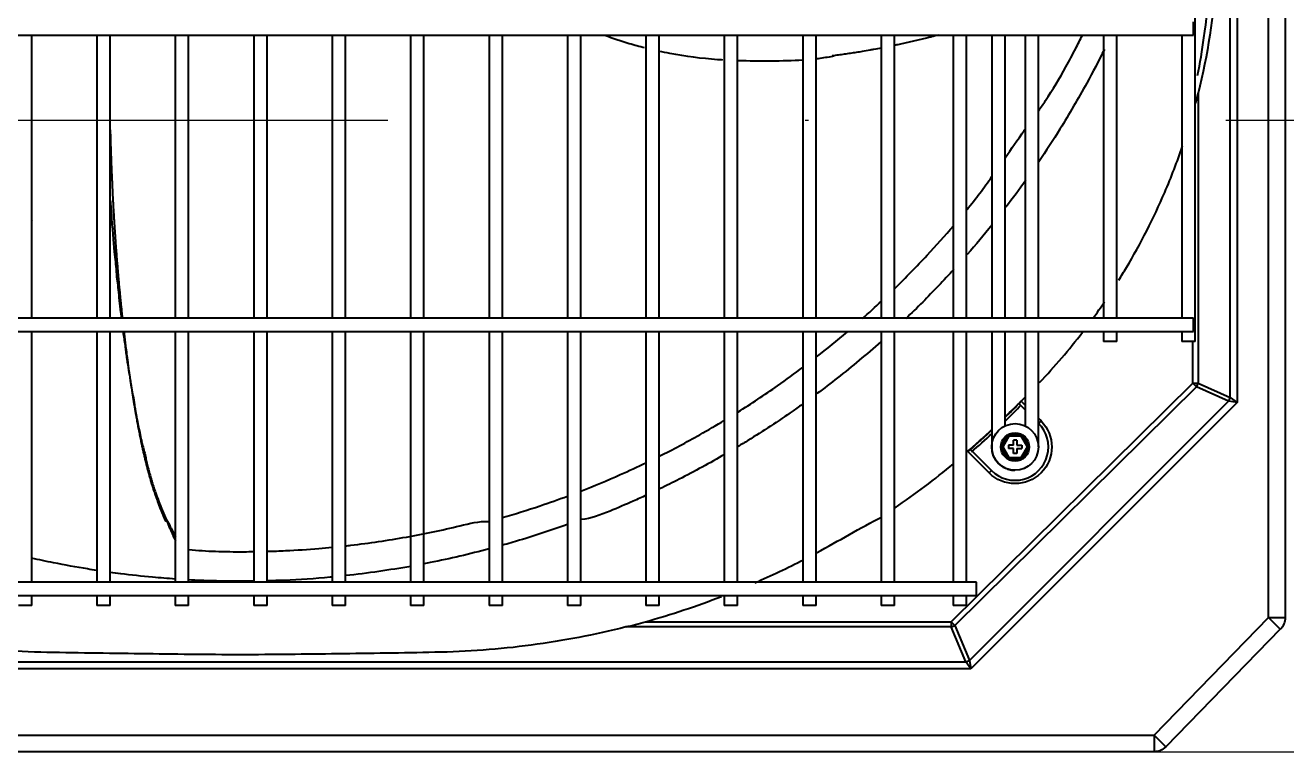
# Model space of a CAD drawing. Extents: x 58467 to 79089, y -33726 to -17391.
# Drawn here: x 72361.45 to 72399.25, y -19757.97 to -19736.21 of the extents above; entities that cross this region are included whole.
import ezdxf
from ezdxf.enums import TextEntityAlignment as Align

# ---------------------------------------------------------------- set-up
doc = ezdxf.new("R2010")
doc.units = 0
doc.header["$LTSCALE"] = 100
doc.linetypes.add('DASHDOT2', pattern=[0.5, 0.25, -0.125, 0, -0.125])
doc.layers.add('+ENTE-HVAC-VRF-KLİMA BAKIR BORU', color=52, linetype='COPPER_LINE', lineweight=30)
doc.layers.add('+ENTE-ST-DOSEME USTU KONDDRENAJ', color=110, linetype='DOSEMEUSTUKONDENSDRENAJ_LINE', lineweight=40)
doc.layers.add('BA_axis', color=5, linetype='DASHDOT2')
doc.styles.add('text1', font='arial.ttf', dxfattribs={"height": 20})
doc.linetypes.add('COPPER_LINE', pattern='A,35,-10,["COPPER",Standard,S=15,R=0,X=-0.075,Y=-7.5],-95', length=140)
doc.linetypes.add('DOSEMEUSTUKONDENSDRENAJ_LINE', pattern='A,300,-40,["CD",Standard,S=15,R=0,X=-35,Y=-7.5],0', length=340)

# ---------------------------------------------------------------- blocks, each defined once
blk = doc.blocks.new('*U176')
blk.add_line((0, 0), (0, -696))
at = {"linetype": 'Continuous', "style": 'text1'}
blk.add_attdef('1', text='', height=40, dxfattribs=at).set_placement((0, 38), align=Align.MIDDLE)
blk = doc.blocks.new('AXIS')
at = {"layer": 'BA_axis', "xscale": -1, "rotation": 270}
blk.add_blockref('*U176', (4176.09, -32187.267), dxfattribs=at)
blk = doc.blocks.new('4. KAT SOL')
at = {"layer": '+ENTE-HVAC-VRF-KLİMA BAKIR BORU', "color": 2, "linetype": 'Continuous'}
blk.add_line((54183.081, -32459.052, -3.539), (54205.726, -32459.052, -3.539), dxfattribs=at)
at = {"color": 3}
for p, q in [((54186.512, -32455.031, -3.539), (54186.512, -32387.026, -3.539)), ((54187.012, -32387.026, -3.539), (54187.012, -32455.031, -3.539)), ((54185.571, -32399.54, -3.539), (54185.571, -32448.596, -3.539)), ((54185.359, -32448.443, -3.539), (54185.359, -32399.692, -3.539)), ((54184.316, -32446.764, -3.539), (54184.316, -32401.371, -3.539)), ((54184.259, -32437.386, -3.539), (54184.259, -32437.186, -3.539)), ((54184.259, -32437.586, -3.539), (54184.259, -32437.386, -3.539)), ((54065.897, -32437.586, -3.539), (54184.259, -32437.586, -3.539)), ((54149.458, -32446.064, -3.539), (54149.458, -32437.585, -3.539)), ((54151.408, -32437.585, -3.539), (54151.408, -32446.064, -3.539)), ((54151.808, -32446.064, -3.539), (54151.808, -32437.585, -3.539)), ((54153.757, -32437.585, -3.539), (54153.757, -32446.064, -3.539)), ((54154.157, -32446.064, -3.539), (54154.157, -32437.585, -3.539)), ((54156.107, -32437.585, -3.539), (54156.107, -32446.064, -3.539)), ((54156.507, -32446.064, -3.539), (54156.507, -32437.585, -3.539)), ((54158.457, -32437.585, -3.539), (54158.457, -32446.064, -3.539)), ((54158.856, -32446.064, -3.539), (54158.856, -32437.585, -3.539)), ((54160.806, -32437.585, -3.539), (54160.806, -32446.064, -3.539)), ((54161.206, -32446.064, -3.539), (54161.206, -32437.585, -3.539)), ((54163.156, -32437.585, -3.539), (54163.156, -32446.064, -3.539)), ((54163.556, -32446.064, -3.539), (54163.556, -32437.585, -3.539)), ((54165.505, -32437.585, -3.539), (54165.505, -32446.064, -3.539)), ((54165.905, -32446.064, -3.539), (54165.905, -32437.585, -3.539)), ((54167.855, -32437.585, -3.539), (54167.855, -32446.064, -3.539)), ((54168.255, -32446.064, -3.539), (54168.255, -32437.585, -3.539)), ((54170.205, -32437.585, -3.539), (54170.205, -32446.064, -3.539)), ((54170.605, -32446.064, -3.539), (54170.605, -32437.585, -3.539)), ((54172.554, -32437.585, -3.539), (54172.554, -32446.064, -3.539)), ((54172.954, -32446.064, -3.539), (54172.954, -32437.585, -3.539)), ((54174.904, -32437.585, -3.539), (54174.904, -32446.064, -3.539)), ((54175.304, -32446.064, -3.539), (54175.304, -32437.585, -3.539)), ((54177.061, -32437.585, -3.539), (54177.061, -32446.064, -3.539)), ((54177.46, -32446.064, -3.539), (54177.46, -32437.585, -3.539)), ((54178.218, -32437.586, -3.539), (54178.218, -32446.064, -3.539)), ((54178.618, -32446.064, -3.539), (54178.618, -32437.586, -3.539)), ((54179.217, -32437.586, -3.539), (54179.217, -32446.064, -3.539)), ((54179.617, -32446.064, -3.539), (54179.617, -32437.586, -3.539)), ((54181.567, -32437.586, -3.539), (54181.567, -32446.064, -3.539)), ((54181.967, -32446.064, -3.539), (54181.967, -32437.586, -3.539)), ((54183.917, -32437.586, -3.539), (54183.917, -32446.064, -3.539)), ((54184.402, -32439.33, -3.539), (54184.402, -32448.009, -3.539)), ((54149.458, -32443.154, -3.539), (54149.47, -32443.132, -3.539)), ((54184.259, -32446.064, -3.539), (54065.897, -32446.064, -3.539)), ((54184.259, -32446.264, -3.539), (54184.259, -32446.064, -3.539)), ((54065.897, -32446.464, -3.539), (54184.259, -32446.464, -3.539)), ((54149.458, -32453.969, -3.539), (54149.458, -32446.464, -3.539)), ((54151.408, -32446.464, -3.539), (54151.408, -32453.969, -3.539)), ((54151.808, -32453.969, -3.539), (54151.808, -32446.464, -3.539)), ((54153.757, -32446.464, -3.539), (54153.757, -32453.969, -3.539)), ((54154.157, -32453.969, -3.539), (54154.157, -32446.464, -3.539)), ((54156.107, -32446.464, -3.539), (54156.107, -32453.969, -3.539)), ((54156.507, -32453.969, -3.539), (54156.507, -32446.464, -3.539)), ((54158.457, -32446.464, -3.539), (54158.457, -32453.969, -3.539)), ((54158.856, -32453.969, -3.539), (54158.856, -32446.464, -3.539)), ((54160.806, -32446.464, -3.539), (54160.806, -32453.969, -3.539)), ((54161.206, -32453.969, -3.539), (54161.206, -32446.464, -3.539)), ((54163.156, -32446.464, -3.539), (54163.156, -32453.969, -3.539)), ((54163.556, -32453.969, -3.539), (54163.556, -32446.464, -3.539)), ((54165.505, -32446.464, -3.539), (54165.505, -32453.969, -3.539)), ((54165.905, -32453.969, -3.539), (54165.905, -32446.464, -3.539)), ((54167.855, -32446.464, -3.539), (54167.855, -32453.969, -3.539)), ((54168.255, -32453.969, -3.539), (54168.255, -32446.464, -3.539)), ((54170.205, -32446.464, -3.539), (54170.205, -32453.969, -3.539)), ((54170.605, -32453.969, -3.539), (54170.605, -32446.464, -3.539)), ((54172.554, -32446.464, -3.539), (54172.554, -32453.969, -3.539)), ((54172.954, -32453.969, -3.539), (54172.954, -32446.464, -3.539)), ((54174.904, -32446.471, -3.539), (54174.893, -32446.465, -3.539)), ((54174.904, -32446.464, -3.539), (54174.904, -32453.969, -3.539)), ((54175.304, -32453.969, -3.539), (54175.304, -32446.464, -3.539)), ((54177.061, -32446.464, -3.539), (54177.061, -32453.969, -3.539)), ((54177.46, -32453.969, -3.539), (54177.46, -32446.464, -3.539)), ((54178.218, -32446.464, -3.539), (54178.218, -32447.599, -3.539)), ((54178.618, -32447.599, -3.539), (54178.618, -32446.464, -3.539)), ((54179.217, -32446.464, -3.539), (54179.217, -32447.599, -3.539)), ((54179.617, -32447.599, -3.539), (54179.617, -32446.464, -3.539)), ((54181.567, -32446.464, -3.539), (54181.567, -32446.764, -3.539)), ((54181.967, -32446.764, -3.539), (54181.967, -32446.464, -3.539)), ((54183.917, -32446.464, -3.539), (54183.917, -32446.764, -3.539)), ((54184.259, -32446.464, -3.539), (54184.259, -32446.264, -3.539)), ((54181.967, -32446.764, -3.539), (54181.567, -32446.764, -3.539)), ((54184.316, -32446.764, -3.539), (54183.917, -32446.764, -3.539)), ((54184.247, -32448.009, -3.539), (54184.247, -32446.764, -3.539)), ((54178.218, -32447.29, -3.539), (54178.218, -32448.752, -3.539)), ((54178.618, -32448.752, -3.539), (54178.618, -32447.29, -3.539)), ((54179.217, -32447.599, -3.539), (54179.217, -32447.881, -3.539)), ((54179.617, -32447.881, -3.539), (54179.617, -32447.599, -3.539)), ((54179.217, -32447.881, -3.539), (54179.217, -32448.247, -3.539)), ((54179.617, -32448.247, -3.539), (54179.617, -32447.881, -3.539)), ((54177.004, -32455.158, -3.539), (54184.247, -32448.009, -3.539)), ((54184.357, -32448.119, -3.539), (54177.114, -32455.268, -3.539)), ((54179.217, -32448.247, -3.539), (54179.217, -32448.53, -3.539)), ((54179.217, -32448.247, -3.539), (54179.217, -32448.247, -3.539)), ((54179.217, -32448.247, -3.539), (54179.217, -32448.247, -3.539)), ((54179.617, -32448.247, -3.539), (54179.617, -32448.247, -3.539)), ((54179.617, -32448.53, -3.539), (54179.617, -32448.247, -3.539)), ((54184.247, -32448.009, -3.539), (54184.402, -32448.009, -3.539)), ((54184.247, -32448.009, -3.539), (54184.357, -32448.119, -3.539)), ((54185.314, -32448.553, -3.539), (54184.357, -32448.119, -3.539)), ((54184.402, -32448.009, -3.539), (54185.359, -32448.443, -3.539)), ((54177.548, -32456.315, -3.539), (54185.314, -32448.553, -3.539)), ((54185.571, -32448.596, -3.539), (54177.59, -32456.573, -3.539)), ((54178.218, -32448.53, -3.539), (54178.218, -32449.906, -3.539)), ((54178.618, -32449.29, -3.539), (54178.618, -32448.53, -3.539)), ((54179.217, -32448.808, -3.539), (54179.032, -32448.623, -3.539)), ((54179.102, -32448.552, -3.539), (54179.217, -32448.667, -3.539)), ((54179.217, -32448.53, -3.539), (54179.217, -32449.29, -3.539)), ((54179.617, -32449.92, -3.539), (54179.617, -32448.53, -3.539)), ((54185.571, -32448.596, -3.539), (54185.314, -32448.553, -3.539)), ((54185.359, -32448.443, -3.539), (54185.571, -32448.596, -3.539)), ((54179.617, -32449.067, -3.539), (54179.695, -32449.145, -3.539)), ((54179.624, -32449.216, -3.539), (54179.617, -32449.208, -3.539)), ((54179.695, -32449.145, -3.539), (54179.624, -32449.216, -3.539)), ((54178.492, -32449.923, -3.539), (54178.705, -32449.555, -3.539)), ((54178.734, -32449.605, -3.539), (54178.55, -32449.923, -3.539)), ((54178.705, -32449.555, -3.539), (54179.13, -32449.555, -3.539)), ((54178.734, -32449.605, -3.539), (54178.705, -32449.555, -3.539)), ((54179.101, -32449.605, -3.539), (54178.734, -32449.605, -3.539)), ((54178.967, -32449.723, -3.539), (54178.867, -32449.723, -3.539)), ((54178.867, -32449.873, -3.539), (54178.867, -32449.723, -3.539)), ((54178.967, -32449.723, -3.539), (54178.967, -32449.873, -3.539)), ((54179.13, -32449.555, -3.539), (54179.101, -32449.605, -3.539)), ((54179.285, -32449.923, -3.539), (54179.101, -32449.605, -3.539)), ((54179.13, -32449.555, -3.539), (54179.342, -32449.923, -3.539)), ((54178.14, -32450.7, -3.539), (54177.503, -32450.063, -3.539)), ((54177.578, -32449.997, -3.539), (54178.21, -32450.63, -3.539)), ((54178.705, -32450.291, -3.539), (54178.492, -32449.923, -3.539)), ((54178.55, -32449.923, -3.539), (54178.492, -32449.923, -3.539)), ((54178.55, -32449.923, -3.539), (54178.734, -32450.241, -3.539)), ((54178.734, -32450.241, -3.539), (54178.705, -32450.291, -3.539)), ((54178.717, -32449.873, -3.539), (54178.717, -32449.973, -3.539)), ((54178.867, -32449.873, -3.539), (54178.717, -32449.873, -3.539)), ((54178.867, -32449.973, -3.539), (54178.717, -32449.973, -3.539)), ((54178.734, -32450.241, -3.539), (54179.101, -32450.241, -3.539)), ((54178.867, -32450.122, -3.539), (54178.867, -32449.973, -3.539)), ((54178.967, -32450.122, -3.539), (54178.867, -32450.122, -3.539)), ((54178.967, -32449.873, -3.539), (54179.117, -32449.873, -3.539)), ((54178.967, -32449.973, -3.539), (54178.967, -32450.122, -3.539)), ((54178.967, -32449.973, -3.539), (54179.117, -32449.973, -3.539)), ((54179.101, -32450.241, -3.539), (54179.285, -32449.923, -3.539)), ((54179.13, -32450.291, -3.539), (54179.101, -32450.241, -3.539)), ((54179.117, -32449.873, -3.539), (54179.117, -32449.973, -3.539)), ((54179.342, -32449.923, -3.539), (54179.13, -32450.291, -3.539)), ((54179.342, -32449.923, -3.539), (54179.285, -32449.923, -3.539)), ((54179.13, -32450.291, -3.539), (54178.705, -32450.291, -3.539)), ((54178.14, -32450.7, -3.539), (54178.21, -32450.63, -3.539)), ((54177.76, -32453.969, -3.539), (54072.305, -32453.969, -3.539)), ((54177.76, -32454.169, -3.539), (54177.76, -32453.969, -3.539)), ((54072.305, -32454.369, -3.539), (54177.76, -32454.369, -3.539)), ((54149.458, -32454.669, -3.539), (54149.458, -32454.369, -3.539)), ((54151.408, -32454.369, -3.539), (54151.408, -32454.669, -3.539)), ((54151.808, -32454.669, -3.539), (54151.808, -32454.369, -3.539)), ((54153.757, -32454.369, -3.539), (54153.757, -32454.669, -3.539)), ((54154.157, -32454.669, -3.539), (54154.157, -32454.369, -3.539)), ((54156.107, -32454.369, -3.539), (54156.107, -32454.669, -3.539)), ((54156.507, -32454.669, -3.539), (54156.507, -32454.369, -3.539)), ((54158.457, -32454.369, -3.539), (54158.457, -32454.669, -3.539)), ((54158.856, -32454.669, -3.539), (54158.856, -32454.369, -3.539)), ((54160.806, -32454.369, -3.539), (54160.806, -32454.669, -3.539)), ((54161.206, -32454.669, -3.539), (54161.206, -32454.369, -3.539)), ((54163.156, -32454.369, -3.539), (54163.156, -32454.669, -3.539)), ((54163.556, -32454.669, -3.539), (54163.556, -32454.369, -3.539)), ((54165.505, -32454.369, -3.539), (54165.505, -32454.669, -3.539)), ((54165.905, -32454.669, -3.539), (54165.905, -32454.369, -3.539)), ((54167.855, -32454.369, -3.539), (54167.855, -32454.669, -3.539)), ((54168.255, -32454.669, -3.539), (54168.255, -32454.369, -3.539)), ((54170.205, -32454.369, -3.539), (54170.205, -32454.669, -3.539)), ((54170.605, -32454.669, -3.539), (54170.605, -32454.369, -3.539)), ((54172.554, -32454.369, -3.539), (54172.554, -32454.669, -3.539)), ((54172.954, -32454.669, -3.539), (54172.954, -32454.369, -3.539)), ((54174.904, -32454.369, -3.539), (54174.904, -32454.669, -3.539)), ((54175.304, -32454.669, -3.539), (54175.304, -32454.369, -3.539)), ((54177.061, -32454.369, -3.539), (54177.061, -32454.669, -3.539)), ((54177.46, -32454.669, -3.539), (54177.46, -32454.369, -3.539)), ((54177.76, -32454.369, -3.539), (54177.76, -32454.169, -3.539)), ((54149.458, -32454.669, -3.539), (54149.058, -32454.669, -3.539)), ((54151.808, -32454.669, -3.539), (54151.408, -32454.669, -3.539)), ((54154.157, -32454.669, -3.539), (54153.757, -32454.669, -3.539)), ((54156.507, -32454.669, -3.539), (54156.107, -32454.669, -3.539)), ((54158.856, -32454.669, -3.539), (54158.457, -32454.669, -3.539)), ((54161.206, -32454.669, -3.539), (54160.806, -32454.669, -3.539)), ((54163.556, -32454.669, -3.539), (54163.156, -32454.669, -3.539)), ((54165.905, -32454.669, -3.539), (54165.505, -32454.669, -3.539)), ((54168.255, -32454.669, -3.539), (54167.855, -32454.669, -3.539)), ((54170.605, -32454.669, -3.539), (54170.205, -32454.669, -3.539)), ((54172.954, -32454.669, -3.539), (54172.554, -32454.669, -3.539)), ((54175.304, -32454.669, -3.539), (54174.904, -32454.669, -3.539)), ((54177.46, -32454.669, -3.539), (54177.061, -32454.669, -3.539)), ((54167.842, -32455.158, -3.539), (54177.004, -32455.158, -3.539)), ((54177.004, -32455.158, -3.539), (54177.004, -32455.313, -3.539)), ((54177.004, -32455.158, -3.539), (54177.114, -32455.268, -3.539)), ((54183.081, -32458.552, -3.539), (54186.512, -32455.031, -3.539)), ((54186.512, -32455.031, -3.539), (54187.012, -32455.031, -3.539)), ((54186.512, -32455.031, -3.539), (54186.865, -32455.384, -3.539)), ((54177.004, -32455.313, -3.539), (54167.257, -32455.313, -3.539)), ((54177.438, -32456.361, -3.539), (54177.004, -32455.313, -3.539)), ((54177.114, -32455.268, -3.539), (54177.548, -32456.315, -3.539)), ((54186.865, -32455.384, -3.539), (54183.434, -32458.906, -3.539)), ((54177.59, -32456.573, -3.539), (54072.432, -32456.573, -3.539)), ((54072.585, -32456.361, -3.539), (54177.438, -32456.361, -3.539)), ((54177.59, -32456.573, -3.539), (54177.438, -32456.361, -3.539)), ((54177.548, -32456.315, -3.539), (54177.59, -32456.573, -3.539)), ((54067.032, -32458.552, -3.539), (54183.081, -32458.552, -3.539)), ((54183.081, -32458.552, -3.539), (54183.434, -32458.906, -3.539)), ((54183.081, -32458.552, -3.539), (54183.081, -32459.052, -3.539)), ((54183.081, -32459.052, -3.539), (54067.032, -32459.052, -3.539))]:
    blk.add_line(p, q, dxfattribs=at)
for radius in [0.7, 0.425, 0.425]:
    blk.add_circle((54178.917, -32449.923, -3.539), radius, dxfattribs=at)
at = {"color": 3, "extrusion": (0, 0, -1)}
for centre, radius, start, end in [((-54178.917, -32449.923, 3.539), 1.1, 135, 315), ((-54186.512, -32455.031, 3.539), 0.5, 180, 225), ((-54183.081, -32458.552, 3.539), 0.5, 225, 270)]:
    blk.add_arc(centre, radius, start, end, dxfattribs=at)
at = {"color": 3}
blk.add_arc((54178.917, -32449.923, -3.539), 1, 225, 45, dxfattribs=at)
for centre, major_axis in [((54184.247, -32448.009, -3.539), (-0.084, -0.203)), ((54185.204, -32448.443, -3.539), (-0.084, -0.203)), ((54177.004, -32455.158, -3.539), (-0.203, -0.084)), ((54177.438, -32456.205, -3.539), (-0.203, -0.084))]:
    blk.add_ellipse(centre, major_axis=major_axis, ratio=0.678598, start_param=1.296782, end_param=1.844811, dxfattribs=at)
for points, knots in [([(54184.386, -32438.796, -3.539), (54184.461, -32438.423, -3.539), (54184.525, -32438.047, -3.539), (54184.65, -32437.153, -3.539), (54184.701, -32436.632, -3.539), (54184.76, -32435.592, -3.539), (54184.776, -32435.071, -3.539), (54184.836, -32433.508, -3.539), (54184.87, -32432.467, -3.539), (54184.95, -32429.341, -3.539), (54184.978, -32427.256, -3.539), (54184.978, -32425.171, -3.539)], [0, 0, 0, 0, 0.084354, 0.084354, 0.19881, 0.19881, 0.313265, 0.313265, 0.542177, 0.542177, 1, 1, 1, 1]), ([(54185.147, -32425.051, -3.539), (54185.147, -32427.449, -3.539), (54185.104, -32429.845, -3.539), (54184.994, -32432.838, -3.539), (54184.969, -32433.436, -3.539), (54184.914, -32434.631, -3.539), (54184.978, -32435.228, -3.539), (54184.867, -32437.015, -3.539), (54184.688, -32438.183, -3.539), (54184.402, -32439.33, -3.539)], [0, 0, 0, 0, 0.5, 0.5, 0.625, 0.625, 0.75, 0.75, 1, 1, 1, 1]), ([(54167.818, -32437.973, -3.539), (54167.664, -32437.934, -3.539), (54167.263, -32437.824, -3.539), (54166.867, -32437.691, -3.539), (54166.625, -32437.599, -3.539)], [0, 0, 0, 0, 0.381371, 1, 1, 1, 1]), ([(54176.621, -32437.587, -3.539), (54176.553, -32437.604, -3.539), (54176.449, -32437.631, -3.539), (54176.286, -32437.672, -3.539), (54176.135, -32437.709, -3.539), (54175.962, -32437.751, -3.539), (54175.789, -32437.791, -3.539), (54175.616, -32437.83, -3.539), (54175.456, -32437.865, -3.539), (54175.353, -32437.887, -3.539), (54175.308, -32437.897, -3.539)], [0, 0, 0, 0, 0.15983, 0.246701, 0.377006, 0.507312, 0.637617, 0.767923, 0.898228, 1, 1, 1, 1]), ([(54179.62, -32439.852, -3.539), (54179.692, -32439.752, -3.539), (54179.987, -32439.329, -3.539), (54180.359, -32438.706, -3.539), (54180.708, -32438.042, -3.539), (54180.869, -32437.723, -3.539), (54180.935, -32437.589, -3.539)], [0, 0, 0, 0, 0.141815, 0.593329, 0.830923, 1, 1, 1, 1]), ([(54170.162, -32438.336, -3.539), (54170.108, -32438.333, -3.539), (54169.578, -32438.297, -3.539), (54168.94, -32438.214, -3.539), (54168.36, -32438.098, -3.539), (54168.253, -32438.075, -3.539)], [0, 0, 0, 0, 0.083564, 0.830141, 1, 1, 1, 1]), ([(54174.907, -32437.977, -3.539), (54174.835, -32437.991, -3.539), (54174.724, -32438.012, -3.539), (54174.534, -32438.046, -3.539), (54174.359, -32438.077, -3.539), (54174.161, -32438.109, -3.539), (54173.982, -32438.137, -3.539), (54173.8, -32438.163, -3.539), (54173.618, -32438.188, -3.539), (54173.497, -32438.204, -3.539), (54173.436, -32438.212, -3.539)], [0, 0, 0, 0, 0.150864, 0.231719, 0.393427, 0.514709, 0.635991, 0.757272, 0.878554, 1, 1, 1, 1]), ([(54181.593, -32438.015, -3.539), (54181.423, -32438.356, -3.539), (54181.002, -32439.165, -3.539), (54180.346, -32440.289, -3.539), (54179.844, -32441.061, -3.539), (54179.626, -32441.383, -3.539)], [0, 0, 0, 0, 0.29252, 0.701104, 1, 1, 1, 1]), ([(54172.56, -32438.337, -3.539), (54172.246, -32438.358, -3.539), (54171.593, -32438.371, -3.539), (54170.941, -32438.368, -3.539), (54170.604, -32438.357, -3.539)], [0, 0, 0, 0, 0.483114, 1, 1, 1, 1]), ([(54173.488, -32438.218, -3.539), (54173.459, -32438.224, -3.539), (54173.283, -32438.258, -3.539), (54173.107, -32438.284, -3.539), (54172.959, -32438.301, -3.539)], [0, 0, 0, 0, 0.168799, 1, 1, 1, 1]), ([(54178.618, -32441.264, -3.539), (54178.807, -32440.992, -3.539), (54179.005, -32440.706, -3.539), (54179.209, -32440.423, -3.539), (54179.217, -32440.411, -3.539)], [0, 0, 0, 0, 0.95904, 1, 1, 1, 1]), ([(54151.808, -32440.424, -3.539), (54151.808, -32440.442, -3.539), (54151.809, -32440.494, -3.539), (54151.812, -32440.614, -3.539), (54151.816, -32440.765, -3.539), (54151.821, -32440.931, -3.539), (54151.826, -32441.078, -3.539), (54151.831, -32441.226, -3.539), (54151.836, -32441.39, -3.539), (54151.842, -32441.537, -3.539), (54151.848, -32441.701, -3.539), (54151.855, -32441.849, -3.539), (54151.862, -32442.015, -3.539), (54151.869, -32442.166, -3.539), (54151.876, -32442.317, -3.539), (54151.885, -32442.482, -3.539), (54151.892, -32442.628, -3.539), (54151.901, -32442.79, -3.539), (54151.91, -32442.935, -3.539), (54151.919, -32443.097, -3.539), (54151.929, -32443.258, -3.539), (54151.939, -32443.403, -3.539), (54151.95, -32443.565, -3.539), (54151.96, -32443.712, -3.539), (54151.972, -32443.876, -3.539), (54151.982, -32444.023, -3.539), (54151.993, -32444.167, -3.539), (54152.006, -32444.326, -3.539), (54152.019, -32444.484, -3.539), (54152.032, -32444.641, -3.539), (54152.046, -32444.799, -3.539), (54152.058, -32444.94, -3.539), (54152.072, -32445.097, -3.539), (54152.086, -32445.239, -3.539), (54152.101, -32445.398, -3.539), (54152.115, -32445.541, -3.539), (54152.129, -32445.683, -3.539), (54152.146, -32445.838, -3.539), (54152.159, -32445.965, -3.539), (54152.168, -32446.045, -3.539), (54152.17, -32446.064, -3.539)], [0, 0, 0, 0, 0.009218, 0.026414, 0.060805, 0.086598, 0.112391, 0.138185, 0.163978, 0.198369, 0.215565, 0.249956, 0.275749, 0.301542, 0.327336, 0.353129, 0.38752, 0.404715, 0.439106, 0.4649, 0.490693, 0.525084, 0.54228, 0.576671, 0.602464, 0.628257, 0.65405, 0.679844, 0.714235, 0.740028, 0.765821, 0.800212, 0.817408, 0.851799, 0.877592, 0.903386, 0.929179, 0.954972, 0.989363, 1, 1, 1, 1]), ([(54182.025, -32444.926, -3.539), (54182.102, -32444.802, -3.539), (54182.178, -32444.678, -3.539), (54182.681, -32443.832, -3.539), (54183.068, -32443.075, -3.539), (54183.597, -32441.844, -3.539), (54183.775, -32441.382, -3.539), (54183.935, -32440.913, -3.539)], [0, 0, 0, 0, 0.098577, 0.098577, 0.666537, 0.666537, 1, 1, 1, 1]), ([(54177.478, -32442.813, -3.539), (54177.608, -32442.651, -3.539), (54177.861, -32442.327, -3.539), (54178.104, -32441.994, -3.539), (54178.222, -32441.828, -3.539)], [0, 0, 0, 0, 0.50822, 1, 1, 1, 1]), ([(54151.808, -32442.539, -3.539), (54151.813, -32442.596, -3.539), (54151.827, -32442.743, -3.539), (54151.839, -32442.913, -3.539), (54151.846, -32443.088, -3.539), (54151.854, -32443.251, -3.539), (54151.882, -32443.462, -3.539), (54151.897, -32443.693, -3.539), (54151.911, -32443.911, -3.539), (54151.933, -32444.141, -3.539), (54151.962, -32444.38, -3.539), (54151.982, -32444.593, -3.539), (54151.994, -32444.773, -3.539), (54152.009, -32444.944, -3.539), (54152.045, -32445.161, -3.539), (54152.064, -32445.417, -3.539), (54152.087, -32445.644, -3.539), (54152.114, -32445.851, -3.539), (54152.133, -32445.983, -3.539), (54152.144, -32446.066, -3.539)], [0, 0, 0, 0, 0.05251, 0.142079, 0.177348, 0.206327, 0.265132, 0.339751, 0.382815, 0.429016, 0.527009, 0.615313, 0.649401, 0.678603, 0.742262, 0.822382, 0.868126, 0.917465, 1, 1, 1, 1]), ([(54175.323, -32445.164, -3.539), (54175.647, -32444.847, -3.539), (54176.243, -32444.236, -3.539), (54176.821, -32443.595, -3.539), (54177.082, -32443.29, -3.539)], [0, 0, 0, 0, 0.536431, 1, 1, 1, 1]), ([(54152.189, -32446.464, -3.539), (54152.191, -32446.483, -3.539), (54152.212, -32446.642, -3.539), (54152.252, -32446.845, -3.539), (54152.279, -32447.108, -3.539), (54152.312, -32447.358, -3.539), (54152.358, -32447.622, -3.539), (54152.393, -32447.845, -3.539), (54152.419, -32448.03, -3.539), (54152.445, -32448.198, -3.539), (54152.493, -32448.4, -3.539), (54152.527, -32448.612, -3.539), (54152.556, -32448.807, -3.539), (54152.59, -32449.006, -3.539), (54152.652, -32449.295, -3.539), (54152.696, -32449.528, -3.539), (54152.773, -32449.879, -3.539), (54152.837, -32450.083, -3.539), (54152.888, -32450.32, -3.539), (54152.928, -32450.5, -3.539), (54152.974, -32450.682, -3.539), (54153.018, -32450.829, -3.539), (54153.046, -32450.924, -3.539), (54153.073, -32451.015, -3.539), (54153.114, -32451.138, -3.539), (54153.174, -32451.318, -3.539), (54153.295, -32451.659, -3.539), (54153.447, -32452.033, -3.539), (54153.603, -32452.297, -3.539), (54153.692, -32452.475, -3.539), (54153.74, -32452.574, -3.539), (54153.755, -32452.614, -3.539), (54153.758, -32452.623, -3.539)], [0, 0, 0, 0, 0.008371, 0.069424, 0.094367, 0.121283, 0.179384, 0.232883, 0.253705, 0.270958, 0.305551, 0.345961, 0.367488, 0.389621, 0.435291, 0.515912, 0.532189, 0.589294, 0.613481, 0.639638, 0.667776, 0.697453, 0.714276, 0.72148, 0.744733, 0.767084, 0.80554, 0.900316, 0.940461, 0.976172, 0.994503, 1, 1, 1, 1]), ([(54152.215, -32446.464, -3.539), (54152.219, -32446.494, -3.539), (54152.229, -32446.585, -3.539), (54152.244, -32446.706, -3.539), (54152.262, -32446.857, -3.539), (54152.279, -32446.994, -3.539), (54152.299, -32447.146, -3.539), (54152.317, -32447.283, -3.539), (54152.335, -32447.418, -3.539), (54152.355, -32447.566, -3.539), (54152.374, -32447.697, -3.539), (54152.395, -32447.843, -3.539), (54152.412, -32447.959, -3.539), (54152.434, -32448.104, -3.539), (54152.454, -32448.233, -3.539), (54152.476, -32448.377, -3.539), (54152.497, -32448.506, -3.539), (54152.519, -32448.635, -3.539), (54152.541, -32448.765, -3.539), (54152.563, -32448.894, -3.539), (54152.583, -32449.007, -3.539), (54152.606, -32449.133, -3.539), (54152.626, -32449.244, -3.539), (54152.652, -32449.381, -3.539), (54152.674, -32449.49, -3.539), (54152.701, -32449.625, -3.539), (54152.723, -32449.733, -3.539), (54152.749, -32449.853, -3.539), (54152.772, -32449.959, -3.539), (54152.798, -32450.078, -3.539), (54152.826, -32450.197, -3.539), (54152.851, -32450.302, -3.539), (54152.877, -32450.407, -3.539), (54152.903, -32450.511, -3.539), (54152.93, -32450.614, -3.539), (54152.957, -32450.716, -3.539), (54152.985, -32450.816, -3.539), (54153.014, -32450.915, -3.539), (54153.042, -32451.01, -3.539), (54153.072, -32451.109, -3.539), (54153.103, -32451.205, -3.539), (54153.131, -32451.288, -3.539), (54153.159, -32451.37, -3.539), (54153.191, -32451.463, -3.539), (54153.224, -32451.555, -3.539), (54153.253, -32451.634, -3.539), (54153.283, -32451.712, -3.539), (54153.313, -32451.789, -3.539), (54153.347, -32451.875, -3.539), (54153.377, -32451.949, -3.539), (54153.407, -32452.021, -3.539), (54153.432, -32452.082, -3.539), (54153.458, -32452.143, -3.539), (54153.487, -32452.117, -3.539), (54153.515, -32452.183, -3.539), (54153.543, -32452.249, -3.539), (54153.566, -32452.3, -3.539), (54153.59, -32452.356, -3.539), (54153.61, -32452.401, -3.539), (54153.633, -32452.455, -3.539), (54153.651, -32452.496, -3.539), (54153.672, -32452.543, -3.539), (54153.69, -32452.585, -3.539), (54153.705, -32452.62, -3.539), (54153.721, -32452.657, -3.539), (54153.728, -32452.673, -3.539), (54153.73, -32452.677, -3.539)], [0, 0, 0, 0, 0.011806, 0.035618, 0.047525, 0.071337, 0.089197, 0.107056, 0.124916, 0.142775, 0.166588, 0.178494, 0.202307, 0.214213, 0.238026, 0.255886, 0.273745, 0.291605, 0.309464, 0.327324, 0.345183, 0.357089, 0.380902, 0.392808, 0.416621, 0.428527, 0.45234, 0.464246, 0.482106, 0.499965, 0.517825, 0.535684, 0.547591, 0.56545, 0.58331, 0.595216, 0.613075, 0.630935, 0.642841, 0.660701, 0.67856, 0.690467, 0.702373, 0.720232, 0.738092, 0.749998, 0.761905, 0.779764, 0.79167, 0.80953, 0.821436, 0.833343, 0.845249, 0.857155, 0.875015, 0.886921, 0.898827, 0.910734, 0.92264, 0.934546, 0.946453, 0.958359, 0.970265, 0.982172, 0.994078, 1, 1, 1, 1]), ([(54174.926, -32446.741, -3.539), (54174.915, -32446.751, -3.539), (54174.692, -32446.949, -3.539), (54174.254, -32447.327, -3.539), (54173.615, -32447.844, -3.539), (54173.188, -32448.172, -3.539), (54172.981, -32448.326, -3.539)], [0, 0, 0, 0, 0.017533, 0.356451, 0.69177, 1, 1, 1, 1]), ([(54170.613, -32448.878, -3.539), (54171.012, -32448.627, -3.539), (54171.668, -32448.193, -3.539), (54172.314, -32447.725, -3.539), (54172.566, -32447.535, -3.539)], [0, 0, 0, 0, 0.605389, 1, 1, 1, 1]), ([(54172.572, -32448.625, -3.539), (54172.47, -32448.698, -3.539), (54172.147, -32448.927, -3.539), (54171.596, -32449.3, -3.539), (54171.045, -32449.651, -3.539), (54170.719, -32449.85, -3.539), (54170.622, -32449.908, -3.539)], [0, 0, 0, 0, 0.160934, 0.509713, 0.854631, 1, 1, 1, 1]), ([(54168.259, -32450.2, -3.539), (54168.665, -32449.997, -3.539), (54169.318, -32449.651, -3.539), (54169.966, -32449.273, -3.539), (54170.211, -32449.125, -3.539)], [0, 0, 0, 0, 0.619127, 1, 1, 1, 1]), ([(54170.221, -32450.145, -3.539), (54169.996, -32450.275, -3.539), (54169.544, -32450.53, -3.539), (54168.893, -32450.873, -3.539), (54168.465, -32451.085, -3.539), (54168.269, -32451.179, -3.539)], [0, 0, 0, 0, 0.352089, 0.704456, 1, 1, 1, 1]), ([(54178.218, -32449.923, -3.539), (54178.218, -32449.984, -3.539), (54178.232, -32450.097, -3.539), (54178.308, -32450.291, -3.539), (54178.451, -32450.463, -3.539), (54178.638, -32450.573, -3.539), (54178.792, -32450.616, -3.539), (54178.879, -32450.622, -3.539), (54178.914, -32450.621, -3.539)], [0, 0, 0, 0, 0.164287, 0.313707, 0.566616, 0.76053, 0.902583, 1, 1, 1, 1]), ([(54165.906, -32451.243, -3.539), (54166.301, -32451.09, -3.539), (54166.953, -32450.819, -3.539), (54167.603, -32450.519, -3.539), (54167.859, -32450.396, -3.539)], [0, 0, 0, 0, 0.605591, 1, 1, 1, 1]), ([(54175.312, -32451.756, -3.539), (54175.316, -32451.753, -3.539), (54175.32, -32451.751, -3.539), (54175.927, -32451.333, -3.539), (54176.51, -32450.892, -3.539), (54177.074, -32450.426, -3.539)], [0, 0, 0, 0, 0.006395, 0.006395, 1, 1, 1, 1]), ([(54167.869, -32451.369, -3.539), (54167.738, -32451.429, -3.539), (54167.378, -32451.593, -3.539), (54166.73, -32451.871, -3.539), (54166.207, -32452.078, -3.539), (54165.916, -32452.093, -3.539)], [0, 0, 0, 0, 0.204884, 0.559596, 1, 1, 1, 1]), ([(54163.555, -32452.041, -3.539), (54163.932, -32451.932, -3.539), (54164.582, -32451.728, -3.539), (54165.233, -32451.497, -3.539), (54165.506, -32451.396, -3.539)], [0, 0, 0, 0, 0.58019, 1, 1, 1, 1]), ([(54158.857, -32452.886, -3.539), (54158.91, -32452.88, -3.539), (54159.518, -32452.81, -3.539), (54160.657, -32452.641, -3.539), (54162.036, -32452.353, -3.539), (54162.862, -32452.141, -3.539), (54163.155, -32452.154, -3.539)], [0, 0, 0, 0, 0.037241, 0.424432, 0.796492, 1, 1, 1, 1]), ([(54165.517, -32452.24, -3.539), (54165.04, -32452.412, -3.539), (54164.39, -32452.627, -3.539), (54163.733, -32452.819, -3.539), (54163.562, -32452.867, -3.539)], [0, 0, 0, 0, 0.74118, 1, 1, 1, 1]), ([(54151.402, -32453.621, -3.539), (54151.311, -32453.607, -3.539), (54150.879, -32453.539, -3.539), (54150.228, -32453.422, -3.539), (54149.671, -32453.304, -3.539), (54149.452, -32453.256, -3.539)], [0, 0, 0, 0, 0.138987, 0.661876, 1, 1, 1, 1]), ([(54154.158, -32452.996, -3.539), (54154.426, -32453.021, -3.539), (54154.983, -32453.059, -3.539), (54155.629, -32453.062, -3.539), (54156.011, -32453.059, -3.539), (54156.108, -32453.057, -3.539)], [0, 0, 0, 0, 0.406262, 0.849224, 1, 1, 1, 1]), ([(54156.509, -32453.049, -3.539), (54156.693, -32453.044, -3.539), (54157.212, -32453.025, -3.539), (54157.86, -32452.983, -3.539), (54158.325, -32452.941, -3.539), (54158.457, -32452.928, -3.539)], [0, 0, 0, 0, 0.282463, 0.794994, 1, 1, 1, 1]), ([(54163.164, -32452.976, -3.539), (54162.579, -32453.132, -3.539), (54161.927, -32453.283, -3.539), (54161.271, -32453.413, -3.539), (54161.208, -32453.425, -3.539)], [0, 0, 0, 0, 0.904429, 1, 1, 1, 1]), ([(54160.81, -32453.499, -3.539), (54160.494, -32453.555, -3.539), (54159.844, -32453.66, -3.539), (54159.192, -32453.742, -3.539), (54158.858, -32453.778, -3.539)], [0, 0, 0, 0, 0.489245, 1, 1, 1, 1]), ([(54153.755, -32453.88, -3.539), (54153.529, -32453.864, -3.539), (54152.983, -32453.82, -3.539), (54152.332, -32453.749, -3.539), (54151.909, -32453.693, -3.539), (54151.803, -32453.679, -3.539)], [0, 0, 0, 0, 0.346789, 0.837259, 1, 1, 1, 1]), ([(54155.737, -32453.948, -3.539), (54155.453, -32453.945, -3.539), (54154.926, -32453.941, -3.539), (54154.399, -32453.918, -3.539), (54154.155, -32453.905, -3.539)], [0, 0, 0, 0, 0.537477, 1, 1, 1, 1]), ([(54158.457, -32453.819, -3.539), (54158.438, -32453.821, -3.539), (54157.96, -32453.866, -3.539), (54157.31, -32453.913, -3.539), (54156.679, -32453.931, -3.539), (54156.507, -32453.935, -3.539)], [0, 0, 0, 0, 0.030504, 0.735974, 1, 1, 1, 1]), ([(54155.707, -32456.149, -3.539), (54154.71, -32456.142, -3.539), (54153.713, -32456.133, -3.539), (54152.217, -32456.113, -3.539), (54151.719, -32456.106, -3.539), (54150.722, -32456.09, -3.539), (54150.224, -32456.083, -3.539), (54149.227, -32456.058, -3.539), (54148.728, -32456.034, -3.539), (54147.738, -32455.953, -3.539), (54147.249, -32455.898, -3.539), (54145.794, -32455.69, -3.539), (54144.842, -32455.496, -3.539), (54143.907, -32455.249, -3.539)], [0, 0, 0, 0, 0.25, 0.25, 0.375, 0.375, 0.5, 0.5, 0.625, 0.625, 0.75, 0.75, 1, 1, 1, 1]), ([(54167.257, -32455.313, -3.539), (54166.32, -32455.551, -3.539), (54165.375, -32455.732, -3.539), (54163.944, -32455.923, -3.539), (54163.465, -32455.973, -3.539), (54162.503, -32456.045, -3.539), (54162.019, -32456.064, -3.539), (54160.565, -32456.096, -3.539), (54159.593, -32456.108, -3.539), (54157.651, -32456.133, -3.539), (54156.679, -32456.143, -3.539), (54155.707, -32456.149, -3.539)], [0, 0, 0, 0, 0.25, 0.25, 0.375, 0.375, 0.5, 0.5, 0.75, 0.75, 1, 1, 1, 1])]:
    blk.add_open_spline(points, degree=3, knots=knots, dxfattribs=at)
for points in [[(54184.318, -32439.656, -3.539), (54184.347, -32439.547, -3.539), (54184.375, -32439.437, -3.539), (54184.402, -32439.33, -3.539)], [(54179.242, -32441.934, -3.539), (54179.047, -32442.208, -3.539), (54178.847, -32442.478, -3.539), (54178.642, -32442.745, -3.539)], [(54178.227, -32443.274, -3.539), (54177.986, -32443.575, -3.539), (54177.738, -32443.871, -3.539), (54177.484, -32444.161, -3.539)], [(54177.085, -32444.604, -3.539), (54176.779, -32444.936, -3.539), (54176.465, -32445.261, -3.539), (54176.151, -32445.586, -3.539)], [(54174.342, -32446.081, -3.539), (54174.538, -32445.908, -3.539), (54174.731, -32445.73, -3.539), (54174.922, -32445.549, -3.539)], [(54176.151, -32445.586, -3.539), (54175.982, -32445.752, -3.539), (54175.812, -32445.919, -3.539), (54175.641, -32446.083, -3.539)], [(54181.255, -32446.065, -3.539), (54181.373, -32445.904, -3.539), (54181.489, -32445.74, -3.539), (54181.601, -32445.575, -3.539)], [(54172.968, -32447.228, -3.539), (54173.28, -32446.985, -3.539), (54173.588, -32446.734, -3.539), (54173.892, -32446.474, -3.539)], [(54179.651, -32447.993, -3.539), (54180.107, -32447.511, -3.539), (54180.537, -32447.009, -3.539), (54180.939, -32446.488, -3.539)], [(54178.62, -32449.035, -3.539), (54178.764, -32448.895, -3.539), (54178.906, -32448.753, -3.539), (54179.046, -32448.609, -3.539)], [(54178.62, -32449.036, -3.539), (54178.759, -32448.9, -3.539), (54178.896, -32448.763, -3.539), (54179.032, -32448.623, -3.539)], [(54178.63, -32449.137, -3.539), (54178.79, -32448.982, -3.539), (54178.948, -32448.825, -3.539), (54179.103, -32448.665, -3.539)], [(54178.631, -32449.013, -3.539), (54178.791, -32448.858, -3.539), (54178.948, -32448.7, -3.539), (54179.104, -32448.54, -3.539)], [(54179.032, -32448.623, -3.539), (54179.056, -32448.6, -3.539), (54179.079, -32448.576, -3.539), (54179.102, -32448.552, -3.539)], [(54179.102, -32448.552, -3.539), (54179.119, -32448.534, -3.539), (54179.137, -32448.516, -3.539), (54179.154, -32448.498, -3.539)], [(54179.154, -32448.498, -3.539), (54179.179, -32448.474, -3.539), (54179.204, -32448.449, -3.539), (54179.228, -32448.425, -3.539)], [(54177.464, -32450.084, -3.539), (54177.724, -32449.86, -3.539), (54177.981, -32449.63, -3.539), (54178.233, -32449.394, -3.539)], [(54177.563, -32450.011, -3.539), (54177.785, -32449.817, -3.539), (54178.005, -32449.619, -3.539), (54178.221, -32449.417, -3.539)], [(54177.578, -32449.997, -3.539), (54177.795, -32449.808, -3.539), (54178.01, -32449.614, -3.539), (54178.221, -32449.417, -3.539)], [(54177.616, -32450.071, -3.539), (54177.824, -32449.89, -3.539), (54178.029, -32449.705, -3.539), (54178.231, -32449.517, -3.539)], [(54177.503, -32450.063, -3.539), (54177.528, -32450.041, -3.539), (54177.553, -32450.019, -3.539), (54177.578, -32449.997, -3.539)], [(54172.97, -32453.092, -3.539), (54173.637, -32452.733, -3.539), (54174.288, -32452.344, -3.539), (54174.918, -32452.022, -3.539)], [(54153.739, -32452.698, -3.539), (54153.746, -32452.71, -3.539), (54153.752, -32452.722, -3.539), (54153.759, -32452.733, -3.539)], [(54171.125, -32453.989, -3.539), (54171.615, -32453.775, -3.539), (54172.098, -32453.545, -3.539), (54172.575, -32453.3, -3.539)], [(54156.107, -32453.943, -3.539), (54155.984, -32453.945, -3.539), (54155.86, -32453.946, -3.539), (54155.737, -32453.948, -3.539)], [(54167.842, -32455.158, -3.539), (54168.618, -32454.941, -3.539), (54169.379, -32454.689, -3.539), (54170.126, -32454.4, -3.539)], [(54167.257, -32455.313, -3.539), (54167.449, -32455.265, -3.539), (54167.646, -32455.213, -3.539), (54167.842, -32455.158, -3.539)]]:
    blk.add_open_spline(points, degree=3, dxfattribs=at)

msp = doc.modelspace()

# ---------------------------------------------------------------- block references
at = {"layer": '+ENTE-ST-DOSEME USTU KONDDRENAJ', "color": 3, "linetype": 'Continuous'}
msp.add_blockref('4. KAT SOL', (18212.194, 12701.082), dxfattribs=at)
at = {"layer": 'BA_axis'}
msp.add_blockref('AXIS', (68546.932, 12448.205), dxfattribs=at)

doc.saveas('drawing.dxf')
